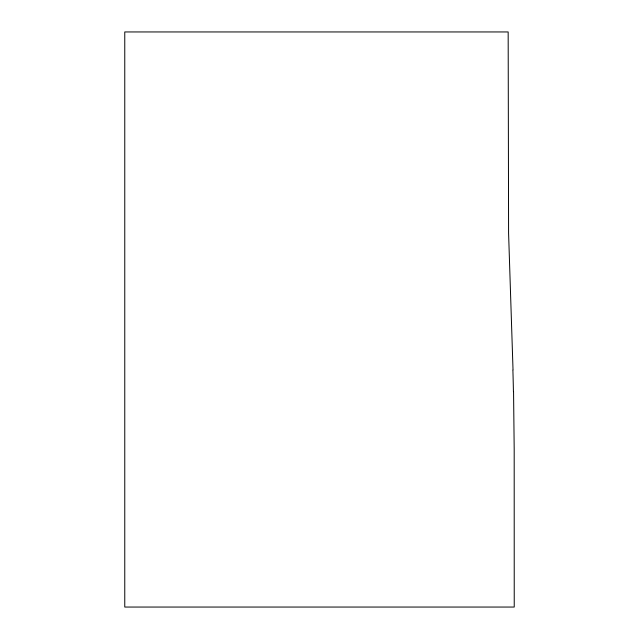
<?xml version="1.0" encoding="UTF-8"?>
<svg xmlns="http://www.w3.org/2000/svg" width="639" height="639" viewBox="0 0 639 639"><rect width="100%" height="100%" fill="white"/><g stroke="black" fill="none" stroke-linecap="round" stroke-linejoin="round"><path stroke-width="0.96" d="M513.021 369.821L508.588 233.235L508.165 31.95L124.765 31.95L124.765 607.05L514.235 607.05L514.187 448.897L513.556 391.387M512.893 370.165A261.351 27.397 -90 0 1 513.429 391.627"/></g></svg>
